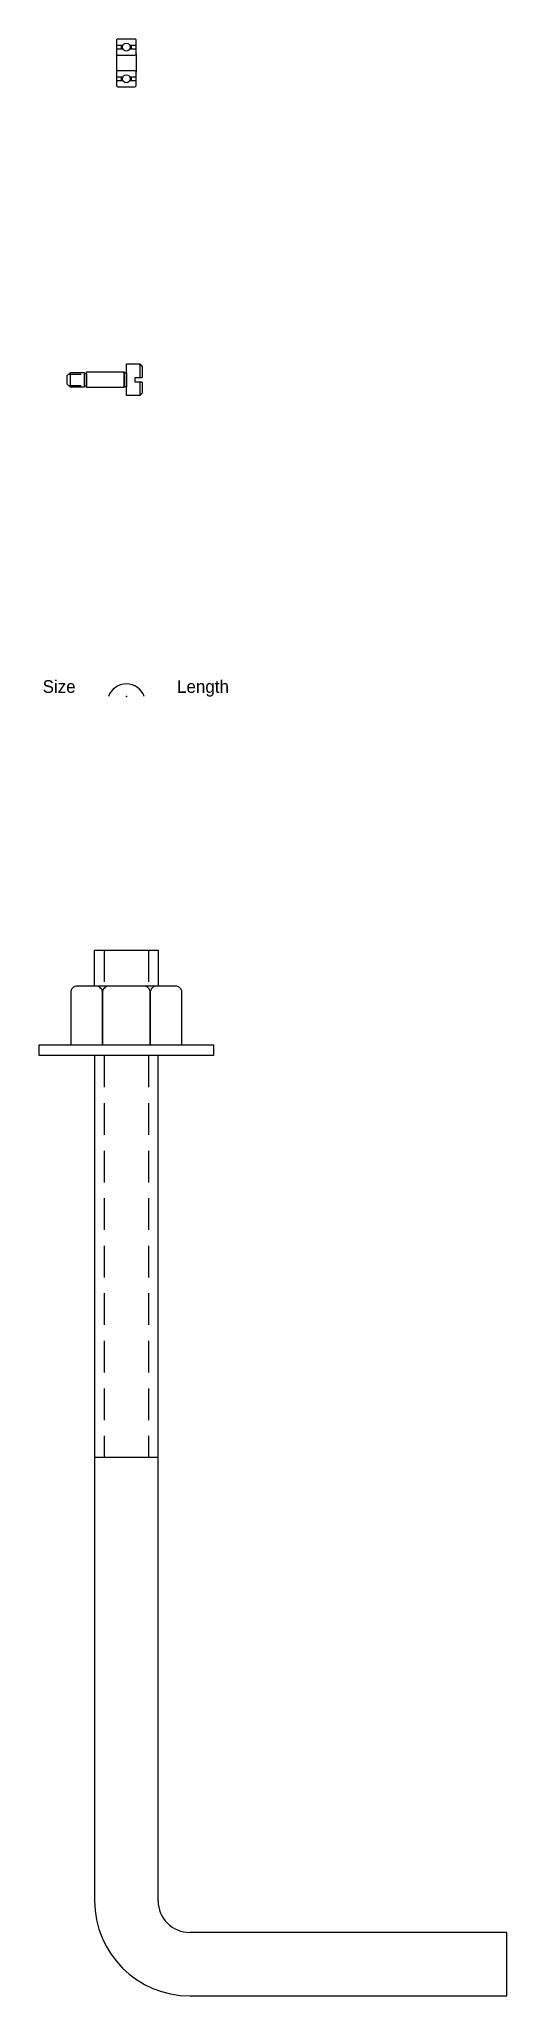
# Model space of a CAD drawing. Header units: inches. Extents: x -0.7 to 3, y 4.8 to 20.2.
import ezdxf
from ezdxf.enums import TextEntityAlignment as Align

# ---------------------------------------------------------------- set-up
doc = ezdxf.new("R2010")
doc.units = ezdxf.units.IN
doc.header["$MEASUREMENT"] = 0
doc.linetypes.add('HIDDEN', pattern=[0.375, 0.25, -0.125])
doc.linetypes.add('HIDDEN2', pattern=[0.1875, 0.125, -0.0625])

# ---------------------------------------------------------------- blocks, each defined once
blk = doc.blocks.new('Shoulder Screw - Imperial')
at = {"linetype": 'HIDDEN2', "ltscale": 0.1}
for p, q in [((-0.456, 0.045), (-0.329, 0.045)), ((-0.456, -0.044), (-0.329, -0.044))]:
    blk.add_line(p, q, dxfattribs=at)
for p, q in [((0.069, 0.018), (0.125, 0.018)), ((0.069, -0.018), (0.069, 0.018)), ((0.125, -0.018), (0.069, -0.018))]:
    blk.add_line(p, q)
for points in [[(-0.329, 0.056), (-0.444, 0.056), (-0.469, 0.031), (-0.469, -0.031), (-0.444, -0.056), (-0.329, -0.056)], [(-0.329, 0.05), (-0.313, 0.05), (-0.313, -0.05), (-0.329, -0.05)], [(-0.313, 0.062), (-0.016, 0.062), (-0.016, -0.062), (-0.313, -0.062)], [(-0.016, 0.055), (0, 0.055), (0, -0.055), (-0.016, -0.055)]]:
    blk.add_lwpolyline(points, close=True)
for points in [[(-0.444, 0.056), (-0.444, -0.056)], [(0.125, -0.018), (0.125, -0.105), (0.105, -0.125), (0, -0.125), (0, 0.125), (0.105, 0.125), (0.125, 0.105), (0.125, 0.018)], [(0.105, 0.125), (0.105, 0.018)], [(0.105, -0.018), (0.105, -0.125)]]:
    blk.add_lwpolyline(points)
blk = doc.blocks.new('Anchor Rod - Imperial')
at = {"linetype": 'HIDDEN'}
for p, q in [((-0.175, 8), (-0.175, 7.716)), ((0.175, 8), (0.175, 7.716)), ((-0.175, 7.168), (-0.175, 4)), ((0.175, 7.168), (0.175, 4))]:
    blk.add_line(p, q, dxfattribs=at)
for p, q in [((-0.25, 7.168), (-0.25, 0.5)), ((0.25, 7.168), (-0.25, 7.168)), ((0.25, 0.5), (0.25, 7.168)), ((-0.25, 4), (0.25, 4)), ((3, 0.25), (0.5, 0.25)), ((3, -0.25), (3, 0.25)), ((0.5, -0.25), (3, -0.25))]:
    blk.add_line(p, q)
for points in [[(-0.25, 7.716), (-0.25, 8), (0.25, 8), (0.25, 7.716)], [(-0.688, 7.254), (0.688, 7.254), (0.688, 7.168), (-0.688, 7.168)]]:
    blk.add_lwpolyline(points, close=True)
for points in [[(-0.438, 7.254), (-0.188, 7.254), (-0.188, 7.666, 0.414214), (-0.238, 7.716), (-0.388, 7.716, 0.414214), (-0.438, 7.666)], [(-0.188, 7.254), (0.188, 7.254), (0.188, 7.666, 0.414214), (0.138, 7.716), (-0.138, 7.716, 0.414214), (-0.188, 7.666)], [(0.188, 7.254), (0.438, 7.254), (0.438, 7.666, 0.414214), (0.388, 7.716), (0.238, 7.716, 0.414214), (0.188, 7.666)]]:
    blk.add_lwpolyline(points, format="xyb", close=True)
for radius in [0.75, 0.25]:
    blk.add_arc((0.5, 0.5), radius, 180, 270)
blk = doc.blocks.new('Weld Symbols - Imperial')
blk.add_arc((0, -0.05), 0.15, 19.4712, 160.5288)
blk.add_point((0, 0))
at = {"flags": 8}
blk.add_attdef('Depth/Size', text='', height=0.1, dxfattribs=at).set_placement((-0.4, 0), align=Align.BOTTOM_RIGHT)
blk.add_attdef('Length', text='', height=0.1, dxfattribs=at).set_placement((0.4, 0), align=Align.BOTTOM_LEFT)
blk = doc.blocks.new('Roller Bearing - Imperial')
for p, q in [((-0.078, 0.14), (-0.027, 0.14)), ((-0.078, 0.11), (-0.027, 0.11)), ((-0.078, 0.072), (-0.078, -0.073)), ((0.027, 0.14), (0.078, 0.14)), ((0.027, 0.11), (0.078, 0.11)), ((0.078, 0.072), (0.078, -0.073)), ((-0.078, -0.11), (-0.027, -0.11)), ((-0.078, -0.14), (-0.027, -0.14)), ((0.027, -0.11), (0.078, -0.11)), ((0.027, -0.14), (0.078, -0.14))]:
    blk.add_line(p, q)
for points in [[(-0.068, 0.062), (0.068, 0.062, 0.414214), (0.078, 0.072), (0.078, 0.177, 0.414214), (0.068, 0.188), (-0.068, 0.188, 0.414214), (-0.078, 0.177), (-0.078, 0.072, 0.414214)], [(-0.068, -0.188), (0.068, -0.188, 0.414214), (0.078, -0.177), (0.078, -0.073, 0.414214), (0.068, -0.062), (-0.068, -0.062, 0.414214), (-0.078, -0.073), (-0.078, -0.177, 0.414214)]]:
    blk.add_lwpolyline(points, format="xyb", close=True)
for points in [[(-0.03, 0.115), (-0.034, 0.115, -0.414214), (-0.039, 0.12), (-0.039, 0.13, -0.414214), (-0.034, 0.135), (-0.03, 0.135)], [(0.03, 0.135), (0.034, 0.135, -0.414214), (0.039, 0.13), (0.039, 0.12, -0.414214), (0.034, 0.115), (0.03, 0.115)], [(-0.03, -0.135), (-0.034, -0.135, -0.414214), (-0.039, -0.13), (-0.039, -0.12, -0.414214), (-0.034, -0.115), (-0.03, -0.115)], [(0.03, -0.115), (0.034, -0.115, -0.414214), (0.039, -0.12), (0.039, -0.13, -0.414214), (0.034, -0.135), (0.03, -0.135)]]:
    blk.add_lwpolyline(points, format="xyb")
for centre in [(0, 0.125), (0, -0.125)]:
    blk.add_circle(centre, 0.0312)

msp = doc.modelspace()

# ---------------------------------------------------------------- block references
for name, p in [('Roller Bearing - Imperial', (0, 20)), ('Shoulder Screw - Imperial', (0, 17.5)), ('Anchor Rod - Imperial', (0, 5))]:
    msp.add_blockref(name, p)
msp.add_blockref('Weld Symbols - Imperial', (0, 15)).add_auto_attribs({'Depth/Size': 'Size', 'Length': 'Length'})

doc.saveas('drawing.dxf')
